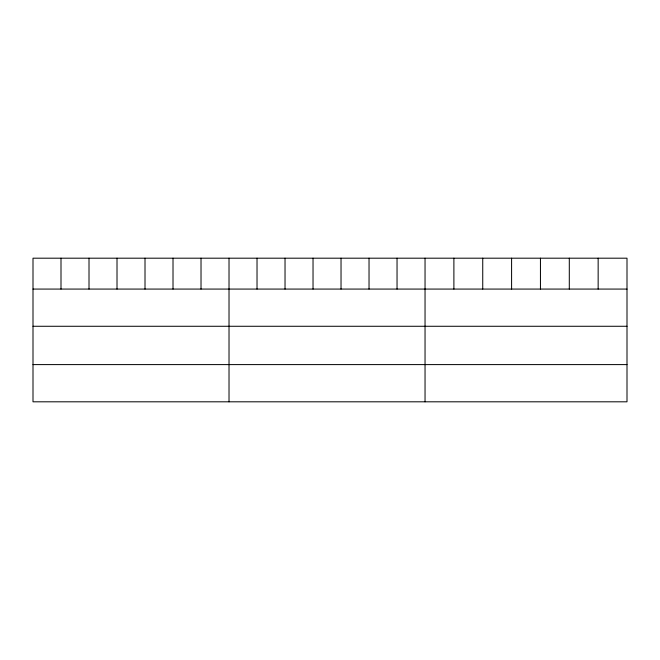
<?xml version="1.0" encoding="UTF-8"?>
<svg xmlns="http://www.w3.org/2000/svg" width="660" height="660" viewBox="0 0 660 660"><rect width="100%" height="100%" fill="white"/><g stroke="black" fill="none" stroke-linecap="round" stroke-linejoin="round"><path stroke-width="0.99" d="M627 289.072L627 401.808L33 401.808L33 258.192L627 258.192L627 289.072L33 289.072M33 326.271L627 326.271M33 364.6L627 364.6M598.15 258.192L598.15 289.072M569.299 258.192L569.299 289.072M540.449 258.192L540.449 289.072M511.591 258.192L511.591 289.072M482.74 258.192L482.74 289.072M453.89 258.192L453.89 289.072M425.04 258.192L425.04 401.808M397.039 258.192L397.039 289.072M369.031 258.192L369.031 289.072M341.03 258.192L341.03 289.072M313.03 258.192L313.03 289.072M285.029 258.192L285.029 289.072M257.021 258.192L257.021 289.072M229.02 258.192L229.02 401.808M201.019 258.192L201.019 289.072M173.011 258.192L173.011 289.072M145.01 258.192L145.01 289.072M117.01 258.192L117.01 289.072M89.009 258.192L89.009 289.072M61 258.192L61 289.072"/></g></svg>
